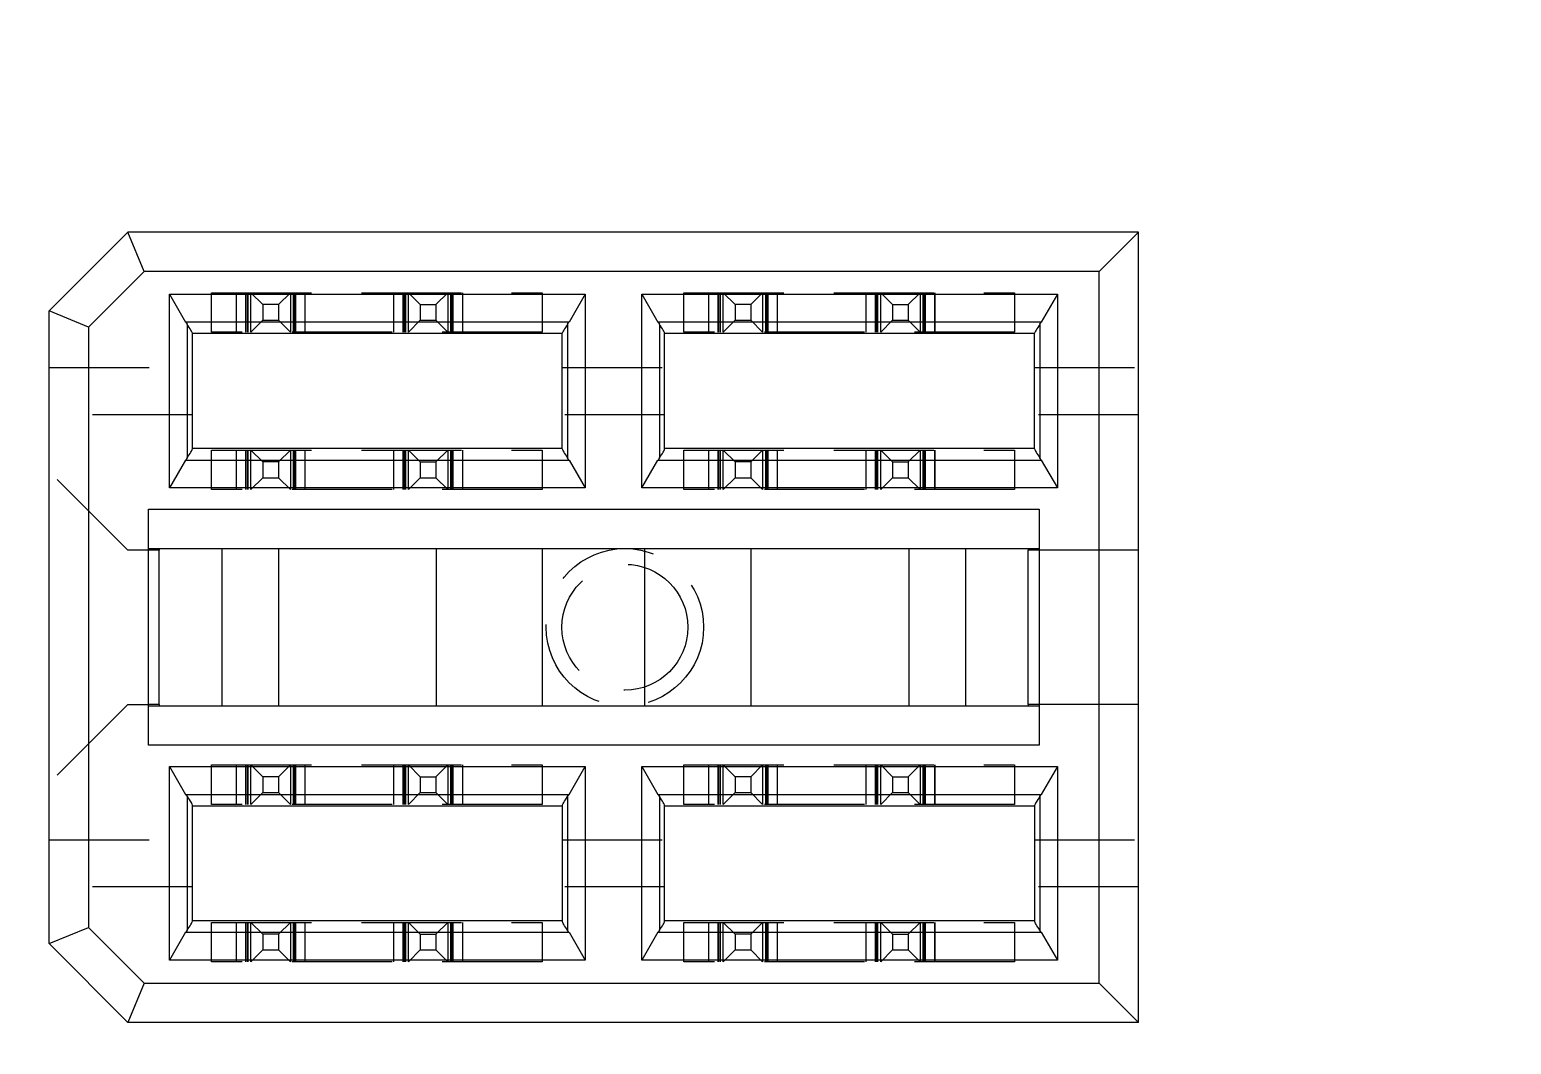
# Model space of a CAD drawing. Header units: millimetres. Extents: x -64 to 530, y -86 to 334.
# Drawn here: x 137.91 to 156.73, y 206.79 to 219.68 of the extents above; entities that cross this region are included whole.
import ezdxf

# ---------------------------------------------------------------- set-up
doc = ezdxf.new("R2010")
doc.units = ezdxf.units.MM
doc.header["$PDSIZE"] = -1
doc.linetypes.add('HIDDEN', pattern=[1.905, 1.27, -0.635])
doc.dimstyles.new('ISO-25', dxfattribs={"dimtxt": 2.5, "dimasz": 2.5, "dimexe": 1.25, "dimexo": 0.625, "dimtad": 1, "dimtxsty": 'Standard', "dimcen": 2.5, "dimadec": 0, "dimazin": 0, "dimtfac": 1, "dimtmove": 0, "dimatfit": 3, "dimfxl": 0, "dimarcsym": 0})

# ---------------------------------------------------------------- blocks, each defined once
blk = doc.blocks.new('*D35')
at = {"color": 0, "lineweight": -2}
for p, q in [((437.684, 297.079), (437.684, 315.579)), ((431.8, 293.079), (437.684, 297.079)), ((431.8, 279.9), (431.8, 293.079))]:
    blk.add_line(p, q, dxfattribs=at)
at = {"layer": 'Defpoints', "color": 0}
for p in [(437.684, 301.079), (431.8, 279.4), (0, 0)]:
    blk.add_point(p, dxfattribs=at)
at = {"color": 0, "insert": (435.434, 308.579), "char_height": 3, "attachment_point": 5, "rotation": 90}
blk.add_mtext('431,80', dxfattribs=at)
blk = doc.blocks.new('*D38')
at = {"color": 0, "lineweight": -2}
for p, q in [((162.289, 289.755), (162.289, 308.755)), ((165.75, 285.755), (162.289, 289.755)), ((165.75, 274.9), (165.75, 285.755))]:
    blk.add_line(p, q, dxfattribs=at)
at = {"layer": 'Defpoints', "color": 0}
for p in [(162.289, 293.755), (165.75, 274.4), (0, 0)]:
    blk.add_point(p, dxfattribs=at)
at = {"color": 0, "insert": (160.039, 301.505), "char_height": 3, "attachment_point": 5, "rotation": 90}
blk.add_mtext('165,75', dxfattribs=at)
blk = doc.blocks.new('*D39')
at = {"color": 0, "lineweight": -2}
for p, q in [((125.6, 265.32), (129.1, 265.32)), ((129.1, 265.32), (130.828, 263.455)), ((130.828, 263.455), (150.828, 263.455))]:
    blk.add_line(p, q, dxfattribs=at)
at = {"layer": 'Defpoints', "color": 0}
for p in [(125.1, 265.32), (134.828, 263.455), (0, 0)]:
    blk.add_point(p, dxfattribs=at)
at = {"color": 0, "insert": (143.078, 265.705), "char_height": 3, "attachment_point": 5}
blk.add_mtext('265,32', dxfattribs=at)
blk = doc.blocks.new('*D41')
at = {"color": 0, "lineweight": -2}
for p, q in [((191.371, 292.073), (191.371, 310.573)), ((199.07, 288.073), (191.371, 292.073)), ((199.07, 265.82), (199.07, 288.073))]:
    blk.add_line(p, q, dxfattribs=at)
at = {"layer": 'Defpoints', "color": 0}
for p in [(191.371, 296.073), (199.07, 265.32), (0, 0)]:
    blk.add_point(p, dxfattribs=at)
at = {"color": 0, "insert": (189.121, 303.573), "char_height": 3, "attachment_point": 5, "rotation": 90}
blk.add_mtext('199,07', dxfattribs=at)
blk = doc.blocks.new('*D42')
at = {"color": 0, "lineweight": -2}
for p, q in [((193.497, 265.32), (189.497, 263.066)), ((198.57, 265.32), (193.497, 265.32)), ((189.497, 263.066), (169.497, 263.066))]:
    blk.add_line(p, q, dxfattribs=at)
at = {"layer": 'Defpoints', "color": 0}
for p in [(199.07, 265.32), (185.497, 263.066), (0, 0)]:
    blk.add_point(p, dxfattribs=at)
at = {"color": 0, "insert": (177.247, 265.316), "char_height": 3, "attachment_point": 5}
blk.add_mtext('265,32', dxfattribs=at)
blk = doc.blocks.new('*D43')
at = {"color": 0, "lineweight": -2}
for p, q in [((280.31, 293.54), (280.31, 313.54)), ((285.75, 289.54), (280.31, 293.54)), ((285.75, 274.9), (285.75, 289.54))]:
    blk.add_line(p, q, dxfattribs=at)
at = {"layer": 'Defpoints', "color": 0}
for p in [(280.31, 297.54), (285.75, 274.4), (0, 0)]:
    blk.add_point(p, dxfattribs=at)
at = {"color": 0, "insert": (278.06, 305.79), "char_height": 3, "attachment_point": 5, "rotation": 90}
blk.add_mtext('285,75', dxfattribs=at)
blk = doc.blocks.new('*D44')
at = {"color": 0, "lineweight": -2}
for p, q in [((298.633, 293.447), (298.633, 312.947)), ((293.9, 289.447), (298.633, 293.447)), ((293.9, 279.9), (293.9, 289.447))]:
    blk.add_line(p, q, dxfattribs=at)
at = {"layer": 'Defpoints', "color": 0}
for p in [(298.633, 297.447), (293.9, 279.4), (0, 0)]:
    blk.add_point(p, dxfattribs=at)
at = {"color": 0, "insert": (296.383, 305.447), "char_height": 3, "attachment_point": 5, "rotation": 90}
blk.add_mtext('293,90', dxfattribs=at)
blk = doc.blocks.new('*D45')
at = {"color": 0, "lineweight": -2}
blk.add_line((285.25, 274.4), (252.388, 274.4), dxfattribs=at)
at = {"layer": 'Defpoints', "color": 0}
for p in [(267.888, 274.4), (285.75, 274.4), (0, 0)]:
    blk.add_point(p, dxfattribs=at)
at = {"color": 0, "insert": (259.888, 276.65), "char_height": 3, "attachment_point": 5}
blk.add_mtext('274,40', dxfattribs=at)
blk = doc.blocks.new('*D46')
at = {"color": 0, "lineweight": -2}
for p, q in [((273.06, 264.82), (273.06, 254.53)), ((273.06, 254.53), (277.95, 250.53)), ((277.95, 250.53), (277.95, 231.03))]:
    blk.add_line(p, q, dxfattribs=at)
at = {"layer": 'Defpoints', "color": 0}
for p in [(273.06, 265.32), (277.95, 246.53), (0, 0)]:
    blk.add_point(p, dxfattribs=at)
at = {"color": 0, "insert": (275.7, 238.53), "char_height": 3, "attachment_point": 5, "rotation": 90}
blk.add_mtext('273,06', dxfattribs=at)
blk = doc.blocks.new('*D47')
at = {"color": 0, "lineweight": -2}
for p, q in [((260.93, 266.76), (240.93, 266.76)), ((264.93, 265.32), (260.93, 266.76)), ((272.56, 265.32), (264.93, 265.32))]:
    blk.add_line(p, q, dxfattribs=at)
at = {"layer": 'Defpoints', "color": 0}
for p in [(256.93, 266.76), (273.06, 265.32), (0, 0)]:
    blk.add_point(p, dxfattribs=at)
at = {"color": 0, "insert": (248.68, 269.01), "char_height": 3, "attachment_point": 5}
blk.add_mtext('265,32', dxfattribs=at)
blk = doc.blocks.new('*D48')
at = {"color": 0, "lineweight": -2}
for p, q in [((355.301, 295.339), (355.301, 315.339)), ((359.73, 291.339), (355.301, 295.339)), ((359.73, 265.82), (359.73, 291.339))]:
    blk.add_line(p, q, dxfattribs=at)
at = {"layer": 'Defpoints', "color": 0}
for p in [(355.301, 299.339), (359.73, 265.32), (0, 0)]:
    blk.add_point(p, dxfattribs=at)
at = {"color": 0, "insert": (353.051, 307.589), "char_height": 3, "attachment_point": 5, "rotation": 90}
blk.add_mtext('359,73', dxfattribs=at)
blk = doc.blocks.new('*D49')
at = {"color": 0, "lineweight": -2}
for p, q in [((349.375, 265.32), (345.375, 260.541)), ((359.23, 265.32), (349.375, 265.32)), ((345.375, 260.541), (325.375, 260.541))]:
    blk.add_line(p, q, dxfattribs=at)
at = {"layer": 'Defpoints', "color": 0}
for p in [(359.73, 265.32), (341.375, 260.541), (0, 0)]:
    blk.add_point(p, dxfattribs=at)
at = {"color": 0, "insert": (333.125, 262.791), "char_height": 3, "attachment_point": 5}
blk.add_mtext('265,32', dxfattribs=at)
blk = doc.blocks.new('*D50')
at = {"color": 0, "lineweight": -2}
for p, q in [((411.281, 297.743), (411.281, 316.243)), ((415.9, 293.743), (411.281, 297.743)), ((415.9, 279.97), (415.9, 293.743))]:
    blk.add_line(p, q, dxfattribs=at)
at = {"layer": 'Defpoints', "color": 0}
for p in [(411.281, 301.743), (415.9, 279.47), (0, 0)]:
    blk.add_point(p, dxfattribs=at)
at = {"color": 0, "insert": (409.031, 309.243), "char_height": 3, "attachment_point": 5, "rotation": 90}
blk.add_mtext('415,90', dxfattribs=at)
blk = doc.blocks.new('*D51')
at = {"color": 0, "lineweight": -2}
for p, q in [((441.42, 274.4), (445.42, 275.871)), ((445.42, 275.871), (464.92, 275.871)), ((425.95, 274.4), (441.42, 274.4))]:
    blk.add_line(p, q, dxfattribs=at)
at = {"layer": 'Defpoints', "color": 0}
for p in [(449.42, 275.871), (425.45, 274.4), (0, 0)]:
    blk.add_point(p, dxfattribs=at)
at = {"color": 0, "insert": (457.42, 278.121), "char_height": 3, "attachment_point": 5}
blk.add_mtext('274,40', dxfattribs=at)
blk = doc.blocks.new('*D52')
at = {"color": 0, "lineweight": -2}
for p, q in [((423.283, 294.998), (423.283, 314.998)), ((425.45, 290.998), (423.283, 294.998)), ((425.45, 274.9), (425.45, 290.998))]:
    blk.add_line(p, q, dxfattribs=at)
at = {"layer": 'Defpoints', "color": 0}
for p in [(423.283, 298.998), (425.45, 274.4), (0, 0)]:
    blk.add_point(p, dxfattribs=at)
at = {"color": 0, "insert": (421.033, 307.248), "char_height": 3, "attachment_point": 5, "rotation": 90}
blk.add_mtext('425,45', dxfattribs=at)
blk = doc.blocks.new('*D56')
at = {"color": 0, "lineweight": -2}
for p, q in [((437.803, 215.414), (437.803, 235.414)), ((425.43, 211.414), (437.803, 215.414)), ((425.43, 198.55), (425.43, 211.414))]:
    blk.add_line(p, q, dxfattribs=at)
at = {"layer": 'Defpoints', "color": 0}
for p in [(437.803, 219.414), (425.43, 198.05), (0, 0)]:
    blk.add_point(p, dxfattribs=at)
at = {"color": 0, "insert": (435.553, 227.664), "char_height": 3, "attachment_point": 5, "rotation": 90}
blk.add_mtext('425,43', dxfattribs=at)
blk = doc.blocks.new('*D73')
at = {"color": 0, "lineweight": -2}
for p, q in [((142.392, 292.375), (142.392, 310.875)), ((139.399, 288.375), (142.392, 292.375)), ((139.399, 279.9), (139.399, 288.375))]:
    blk.add_line(p, q, dxfattribs=at)
at = {"layer": 'Defpoints', "color": 0}
for p in [(142.392, 296.375), (139.399, 279.4), (0, 0)]:
    blk.add_point(p, dxfattribs=at)
at = {"color": 0, "insert": (140.142, 303.875), "char_height": 3, "attachment_point": 5, "rotation": 90}
blk.add_mtext('139,40', dxfattribs=at)
blk = doc.blocks.new('*D75')
at = {"color": 0, "lineweight": -2}
for p, q in [((288.794, 294.16), (288.794, 313.16)), ((290.401, 290.16), (288.794, 294.16)), ((290.401, 279.9), (290.401, 290.16))]:
    blk.add_line(p, q, dxfattribs=at)
at = {"layer": 'Defpoints', "color": 0}
for p in [(288.794, 298.16), (290.401, 279.4), (0, 0)]:
    blk.add_point(p, dxfattribs=at)
at = {"color": 0, "insert": (286.544, 305.91), "char_height": 3, "attachment_point": 5, "rotation": 90}
blk.add_mtext('290,40', dxfattribs=at)
blk = doc.blocks.new('*D76')
at = {"color": 0, "lineweight": -2}
for p, q in [((306.252, 292.611), (306.252, 312.111)), ((297.399, 288.611), (306.252, 292.611)), ((297.399, 279.9), (297.399, 288.611))]:
    blk.add_line(p, q, dxfattribs=at)
at = {"layer": 'Defpoints', "color": 0}
for p in [(306.252, 296.611), (297.399, 279.4), (0, 0)]:
    blk.add_point(p, dxfattribs=at)
at = {"color": 0, "insert": (304.002, 304.611), "char_height": 3, "attachment_point": 5, "rotation": 90}
blk.add_mtext('297,40', dxfattribs=at)
blk = doc.blocks.new('*D77')
at = {"color": 0, "lineweight": -2}
for p, q in [((404.526, 297.682), (404.526, 316.182)), ((412.401, 293.682), (404.526, 297.682)), ((412.401, 279.9), (412.401, 293.682))]:
    blk.add_line(p, q, dxfattribs=at)
at = {"layer": 'Defpoints', "color": 0}
for p in [(404.526, 301.682), (412.401, 279.4), (0, 0)]:
    blk.add_point(p, dxfattribs=at)
at = {"color": 0, "insert": (402.276, 309.182), "char_height": 3, "attachment_point": 5, "rotation": 90}
blk.add_mtext('412,40', dxfattribs=at)
blk = doc.blocks.new('*D78')
at = {"color": 0, "lineweight": -2}
for p, q in [((417.265, 297.291), (417.265, 315.791)), ((419.399, 293.291), (417.265, 297.291)), ((419.399, 279.9), (419.399, 293.291))]:
    blk.add_line(p, q, dxfattribs=at)
at = {"layer": 'Defpoints', "color": 0}
for p in [(417.265, 301.291), (419.399, 279.4), (0, 0)]:
    blk.add_point(p, dxfattribs=at)
at = {"color": 0, "insert": (415.015, 308.791), "char_height": 3, "attachment_point": 5, "rotation": 90}
blk.add_mtext('419,40', dxfattribs=at)
blk = doc.blocks.new('*D118')
at = {"color": 0, "lineweight": -2}
for p, q in [((389.587, 199.576), (389.587, 219.576)), ((394.242, 195.576), (389.587, 199.576)), ((394.242, 191.725), (394.242, 195.576))]:
    blk.add_line(p, q, dxfattribs=at)
at = {"layer": 'Defpoints', "color": 0}
for p in [(389.587, 203.576), (394.242, 191.225), (0, 0)]:
    blk.add_point(p, dxfattribs=at)
at = {"color": 0, "insert": (387.337, 211.826), "char_height": 3, "attachment_point": 5, "rotation": 90}
blk.add_mtext('394,24', dxfattribs=at)
blk = doc.blocks.new('*D119')
at = {"color": 0, "lineweight": -2}
for p, q in [((393.843, 235.159), (393.843, 254.159)), ((396, 231.159), (393.843, 235.159)), ((396, 225.095), (396, 231.159))]:
    blk.add_line(p, q, dxfattribs=at)
at = {"layer": 'Defpoints', "color": 0}
for p in [(393.843, 239.159), (396, 224.595), (0, 0)]:
    blk.add_point(p, dxfattribs=at)
at = {"color": 0, "insert": (391.593, 246.909), "char_height": 3, "attachment_point": 5, "rotation": 90}
blk.add_mtext('396,00', dxfattribs=at)
blk = doc.blocks.new('*D120')
at = {"color": 0, "lineweight": -2}
for p, q in [((372.602, 236.309), (372.602, 255.809)), ((373.5, 232.309), (372.602, 236.309)), ((373.5, 225.095), (373.5, 232.309))]:
    blk.add_line(p, q, dxfattribs=at)
at = {"layer": 'Defpoints', "color": 0}
for p in [(372.602, 240.309), (373.5, 224.595), (0, 0)]:
    blk.add_point(p, dxfattribs=at)
at = {"color": 0, "insert": (370.352, 248.309), "char_height": 3, "attachment_point": 5, "rotation": 90}
blk.add_mtext('373,50', dxfattribs=at)
blk = doc.blocks.new('*D121')
at = {"color": 0, "lineweight": -2}
for p, q in [((345.579, 237.414), (345.579, 256.414)), ((349.175, 233.414), (345.579, 237.414)), ((349.175, 225.095), (349.175, 233.414))]:
    blk.add_line(p, q, dxfattribs=at)
at = {"layer": 'Defpoints', "color": 0}
for p in [(345.579, 241.414), (349.175, 224.595), (0, 0)]:
    blk.add_point(p, dxfattribs=at)
at = {"color": 0, "insert": (343.329, 249.164), "char_height": 3, "attachment_point": 5, "rotation": 90}
blk.add_mtext('349,18', dxfattribs=at)
blk = doc.blocks.new('*D122')
at = {"color": 0, "lineweight": -2}
for p, q in [((325.674, 236.995), (325.674, 256.995)), ((328.855, 232.995), (325.674, 236.995)), ((328.855, 225.095), (328.855, 232.995))]:
    blk.add_line(p, q, dxfattribs=at)
at = {"layer": 'Defpoints', "color": 0}
for p in [(325.674, 240.995), (328.855, 224.595), (0, 0)]:
    blk.add_point(p, dxfattribs=at)
at = {"color": 0, "insert": (323.424, 249.245), "char_height": 3, "attachment_point": 5, "rotation": 90}
blk.add_mtext('328,86', dxfattribs=at)
blk = doc.blocks.new('*D123')
at = {"color": 0, "lineweight": -2}
for p, q in [((304.85, 235.076), (304.85, 254.576)), ((308.535, 231.076), (304.85, 235.076)), ((308.535, 225.095), (308.535, 231.076))]:
    blk.add_line(p, q, dxfattribs=at)
at = {"layer": 'Defpoints', "color": 0}
for p in [(304.85, 239.076), (308.535, 224.595), (0, 0)]:
    blk.add_point(p, dxfattribs=at)
at = {"color": 0, "insert": (302.6, 247.076), "char_height": 3, "attachment_point": 5, "rotation": 90}
blk.add_mtext('308,54', dxfattribs=at)
blk = doc.blocks.new('*D124')
at = {"color": 0, "lineweight": -2}
for p, q in [((286.103, 233.369), (286.103, 253.369)), ((288.215, 229.369), (286.103, 233.369)), ((288.215, 225.095), (288.215, 229.369))]:
    blk.add_line(p, q, dxfattribs=at)
at = {"layer": 'Defpoints', "color": 0}
for p in [(286.103, 237.369), (288.215, 224.595), (0, 0)]:
    blk.add_point(p, dxfattribs=at)
at = {"color": 0, "insert": (283.853, 245.619), "char_height": 3, "attachment_point": 5, "rotation": 90}
blk.add_mtext('288,22', dxfattribs=at)
blk = doc.blocks.new('*D125')
at = {"color": 0, "lineweight": -2}
for p, q in [((263.907, 234.454), (263.907, 253.954)), ((267.895, 230.454), (263.907, 234.454)), ((267.895, 225.095), (267.895, 230.454))]:
    blk.add_line(p, q, dxfattribs=at)
at = {"layer": 'Defpoints', "color": 0}
for p in [(263.907, 238.454), (267.895, 224.595), (0, 0)]:
    blk.add_point(p, dxfattribs=at)
at = {"color": 0, "insert": (261.657, 246.454), "char_height": 3, "attachment_point": 5, "rotation": 90}
blk.add_mtext('267,90', dxfattribs=at)
blk = doc.blocks.new('*D126')
at = {"color": 0, "lineweight": -2}
for p, q in [((243.782, 232.451), (243.782, 252.451)), ((247.575, 228.595), (243.782, 232.451)), ((247.575, 225.095), (247.575, 228.595))]:
    blk.add_line(p, q, dxfattribs=at)
at = {"layer": 'Defpoints', "color": 0}
for p in [(243.782, 236.451), (247.575, 224.595), (0, 0)]:
    blk.add_point(p, dxfattribs=at)
at = {"color": 0, "insert": (241.532, 244.701), "char_height": 3, "attachment_point": 5, "rotation": 90}
blk.add_mtext('247,58', dxfattribs=at)
blk = doc.blocks.new('*D127')
at = {"color": 0, "lineweight": -2}
for p, q in [((222.023, 234.703), (222.023, 254.703)), ((227.255, 230.703), (222.023, 234.703)), ((227.255, 225.095), (227.255, 230.703))]:
    blk.add_line(p, q, dxfattribs=at)
at = {"layer": 'Defpoints', "color": 0}
for p in [(222.023, 238.703), (227.255, 224.595), (0, 0)]:
    blk.add_point(p, dxfattribs=at)
at = {"color": 0, "insert": (219.773, 246.953), "char_height": 3, "attachment_point": 5, "rotation": 90}
blk.add_mtext('227,26', dxfattribs=at)
blk = doc.blocks.new('*D128')
at = {"color": 0, "lineweight": -2}
for p, q in [((203.028, 233.99), (203.028, 253.49)), ((206.946, 229.99), (203.028, 233.99)), ((206.946, 225.095), (206.946, 229.99))]:
    blk.add_line(p, q, dxfattribs=at)
at = {"layer": 'Defpoints', "color": 0}
for p in [(203.028, 237.99), (206.946, 224.595), (0, 0)]:
    blk.add_point(p, dxfattribs=at)
at = {"color": 0, "insert": (200.778, 245.99), "char_height": 3, "attachment_point": 5, "rotation": 90}
blk.add_mtext('206,95', dxfattribs=at)
blk = doc.blocks.new('*D129')
at = {"color": 0, "lineweight": -2}
for p, q in [((182.809, 235.614), (182.809, 254.614)), ((186.615, 231.614), (182.809, 235.614)), ((186.615, 225.095), (186.615, 231.614))]:
    blk.add_line(p, q, dxfattribs=at)
at = {"layer": 'Defpoints', "color": 0}
for p in [(182.809, 239.614), (186.615, 224.595), (0, 0)]:
    blk.add_point(p, dxfattribs=at)
at = {"color": 0, "insert": (180.559, 247.364), "char_height": 3, "attachment_point": 5, "rotation": 90}
blk.add_mtext('186,62', dxfattribs=at)
blk = doc.blocks.new('*D130')
at = {"color": 0, "lineweight": -2}
for p, q in [((163.921, 235.803), (163.921, 254.303)), ((166.295, 231.803), (163.921, 235.803)), ((166.295, 225.095), (166.295, 231.803))]:
    blk.add_line(p, q, dxfattribs=at)
at = {"layer": 'Defpoints', "color": 0}
for p in [(163.921, 239.803), (166.295, 224.595), (0, 0)]:
    blk.add_point(p, dxfattribs=at)
at = {"color": 0, "insert": (161.671, 247.303), "char_height": 3, "attachment_point": 5, "rotation": 90}
blk.add_mtext('166,30', dxfattribs=at)
blk = doc.blocks.new('*D131')
at = {"color": 0, "lineweight": -2}
for p, q in [((142.732, 235.75), (142.732, 254.75)), ((145.975, 231.75), (142.732, 235.75)), ((145.975, 225.095), (145.975, 231.75))]:
    blk.add_line(p, q, dxfattribs=at)
at = {"layer": 'Defpoints', "color": 0}
for p in [(142.732, 239.75), (145.975, 224.595), (0, 0)]:
    blk.add_point(p, dxfattribs=at)
at = {"color": 0, "insert": (140.482, 247.5), "char_height": 3, "attachment_point": 5, "rotation": 90}
blk.add_mtext('145,98', dxfattribs=at)
blk = doc.blocks.new('*D142')
at = {"color": 0, "lineweight": -2}
for p, q in [((401.115, 224.595), (405.115, 228.426)), ((405.115, 228.426), (425.115, 228.426)), ((396.5, 224.595), (401.115, 224.595))]:
    blk.add_line(p, q, dxfattribs=at)
at = {"layer": 'Defpoints', "color": 0}
for p in [(409.115, 228.426), (396, 224.595), (0, 0)]:
    blk.add_point(p, dxfattribs=at)
at = {"color": 0, "insert": (417.365, 230.676), "char_height": 3, "attachment_point": 5}
blk.add_mtext('224,59', dxfattribs=at)
blk = doc.blocks.new('*D143')
at = {"color": 0, "lineweight": -2}
blk.add_line((166.25, 274.4), (193.07, 274.4), dxfattribs=at)
at = {"layer": 'Defpoints', "color": 0}
for p in [(165.75, 274.4), (177.57, 274.4), (0, 0)]:
    blk.add_point(p, dxfattribs=at)
at = {"color": 0, "insert": (185.57, 276.65), "char_height": 3, "attachment_point": 5}
blk.add_mtext('274,40', dxfattribs=at)

msp = doc.modelspace()

# ---------------------------------------------------------------- linework, layer by layer
at = {"color": 7, "linetype": 'Continuous', "lineweight": 15}
for p, q in [((139.155, 217.11), (138.155, 216.11)), ((139.362, 216.61), (139.155, 217.11)), ((151.995, 217.11), (139.155, 217.11)), ((151.995, 217.11), (151.495, 216.61)), ((151.995, 207.07), (151.995, 217.11)), ((138.655, 215.903), (139.362, 216.61)), ((151.495, 216.61), (139.362, 216.61)), ((151.495, 207.57), (151.495, 216.61)), ((139.686, 216.32), (144.964, 216.32)), ((139.686, 216.32), (139.89, 215.966)), ((139.686, 213.86), (139.686, 216.32)), ((144.964, 216.32), (144.76, 215.966)), ((144.964, 216.32), (144.964, 213.86)), ((145.686, 216.32), (150.964, 216.32)), ((145.686, 213.86), (145.686, 216.32)), ((145.686, 216.32), (145.89, 215.966)), ((150.964, 216.32), (150.76, 215.966)), ((150.964, 216.32), (150.964, 213.86)), ((138.155, 208.07), (138.155, 216.11)), ((138.655, 215.903), (138.155, 216.11)), ((144.76, 215.966), (139.89, 215.966)), ((139.908, 215.938), (139.908, 214.242)), ((144.742, 215.938), (144.742, 214.242)), ((150.76, 215.966), (145.89, 215.966)), ((145.908, 215.938), (145.908, 214.242)), ((150.742, 215.938), (150.742, 214.242)), ((138.655, 215.903), (138.655, 208.277)), ((139.975, 214.355), (139.975, 215.825)), ((144.675, 215.82), (139.975, 215.82)), ((144.675, 214.355), (144.675, 215.825)), ((145.975, 214.355), (145.975, 215.825)), ((150.675, 215.82), (145.975, 215.82)), ((150.675, 214.355), (150.675, 215.825)), ((139.89, 214.214), (139.686, 213.86)), ((139.89, 214.214), (144.76, 214.214)), ((144.675, 214.36), (139.975, 214.36)), ((144.76, 214.214), (144.964, 213.86)), ((145.686, 213.86), (145.89, 214.214)), ((145.89, 214.214), (150.76, 214.214)), ((150.675, 214.36), (145.975, 214.36)), ((150.76, 214.214), (150.964, 213.86)), ((144.964, 213.86), (139.686, 213.86)), ((150.964, 213.86), (145.686, 213.86)), ((139.419, 213.59), (150.731, 213.59)), ((139.419, 210.59), (139.419, 213.59)), ((150.731, 213.59), (150.731, 210.59)), ((139.419, 213.09), (150.731, 213.09)), ((139.555, 213.09), (139.555, 213.07)), ((140.355, 211.09), (140.355, 213.09)), ((141.075, 211.09), (141.075, 213.09)), ((143.075, 211.09), (143.075, 213.09)), ((144.425, 211.09), (144.425, 213.09)), ((145.725, 211.09), (145.725, 213.09)), ((147.075, 211.09), (147.075, 213.09)), ((149.075, 213.09), (149.075, 211.09)), ((149.795, 213.09), (149.795, 211.09)), ((150.595, 213.09), (150.595, 213.07)), ((139.555, 213.07), (139.419, 213.07)), ((139.555, 211.11), (139.555, 213.07)), ((150.731, 213.07), (150.595, 213.07)), ((150.595, 211.11), (150.595, 213.07)), ((139.555, 211.11), (139.419, 211.11)), ((139.419, 211.09), (150.731, 211.09)), ((139.555, 211.11), (139.555, 211.09)), ((150.595, 211.11), (150.595, 211.09)), ((150.731, 211.11), (150.595, 211.11)), ((150.731, 210.59), (139.419, 210.59)), ((139.686, 210.32), (144.964, 210.32)), ((139.686, 207.86), (139.686, 210.32)), ((139.686, 210.32), (139.89, 209.966)), ((144.76, 209.966), (144.964, 210.32)), ((144.964, 210.32), (144.964, 207.86)), ((145.686, 210.32), (150.964, 210.32)), ((145.686, 207.86), (145.686, 210.32)), ((145.686, 210.32), (145.89, 209.966)), ((150.964, 210.32), (150.76, 209.966)), ((150.964, 210.32), (150.964, 207.86)), ((139.89, 209.966), (144.76, 209.966)), ((139.908, 209.938), (139.908, 208.242)), ((144.742, 209.938), (144.742, 208.242)), ((145.89, 209.966), (150.76, 209.966)), ((145.908, 209.938), (145.908, 208.242)), ((150.742, 209.938), (150.742, 208.242)), ((139.975, 208.355), (139.975, 209.825)), ((139.975, 209.82), (144.675, 209.82)), ((144.675, 209.825), (144.675, 208.355)), ((145.975, 208.355), (145.975, 209.825)), ((145.975, 209.82), (150.675, 209.82)), ((150.675, 209.825), (150.675, 208.355)), ((138.155, 208.07), (138.655, 208.277)), ((138.655, 208.277), (139.362, 207.57)), ((139.89, 208.214), (139.686, 207.86)), ((139.89, 208.214), (144.76, 208.214)), ((144.675, 208.36), (139.975, 208.36)), ((144.76, 208.214), (144.964, 207.86)), ((145.89, 208.214), (145.686, 207.86)), ((145.89, 208.214), (150.76, 208.214)), ((150.675, 208.36), (145.975, 208.36)), ((150.76, 208.214), (150.964, 207.86)), ((139.155, 207.07), (138.155, 208.07)), ((144.964, 207.86), (139.686, 207.86)), ((150.964, 207.86), (145.686, 207.86)), ((139.362, 207.57), (139.155, 207.07)), ((139.362, 207.57), (151.495, 207.57)), ((151.995, 207.07), (151.495, 207.57)), ((151.995, 207.07), (139.155, 207.07))]:
    msp.add_line(p, q, dxfattribs=at)
at = {"color": 7, "linetype": 'HIDDEN', "lineweight": 0}
for p, q in [((140.22, 215.84), (140.22, 216.34)), ((140.22, 216.34), (144.42, 216.34)), ((140.53, 216.34), (140.53, 215.84)), ((140.535, 215.84), (140.535, 216.34)), ((140.655, 215.84), (140.655, 216.34)), ((140.656, 216.34), (140.656, 215.84)), ((140.675, 216.34), (140.675, 215.84)), ((140.685, 215.84), (140.685, 216.34)), ((140.685, 215.84), (140.685, 216.34)), ((140.72, 215.84), (140.72, 216.34)), ((140.72, 216.34), (140.87, 216.19)), ((141.22, 216.34), (141.07, 216.19)), ((141.22, 216.34), (141.22, 215.84)), ((141.255, 216.34), (141.255, 215.84)), ((141.255, 216.34), (141.255, 215.84)), ((141.265, 216.34), (141.265, 215.84)), ((141.284, 215.84), (141.284, 216.34)), ((141.285, 216.34), (141.285, 215.84)), ((141.405, 216.34), (141.405, 215.84)), ((141.41, 215.84), (141.41, 216.34)), ((142.53, 216.34), (142.53, 215.84)), ((142.535, 215.84), (142.535, 216.34)), ((142.655, 215.84), (142.655, 216.34)), ((142.656, 216.34), (142.656, 215.84)), ((142.675, 216.34), (142.675, 215.84)), ((142.685, 215.84), (142.685, 216.34)), ((142.685, 215.84), (142.685, 216.34)), ((142.72, 215.84), (142.72, 216.34)), ((142.72, 216.34), (142.87, 216.19)), ((143.07, 216.19), (143.22, 216.34)), ((143.22, 216.34), (143.22, 215.84)), ((143.255, 216.34), (143.255, 215.84)), ((143.255, 216.34), (143.255, 215.84)), ((143.265, 216.34), (143.265, 215.84)), ((143.284, 215.84), (143.284, 216.34)), ((143.285, 216.34), (143.285, 215.84)), ((143.405, 216.34), (143.405, 215.84)), ((143.41, 215.84), (143.41, 216.34)), ((144.42, 216.34), (144.42, 215.84)), ((146.22, 215.84), (146.22, 216.34)), ((146.22, 216.34), (150.42, 216.34)), ((146.53, 216.34), (146.53, 215.84)), ((146.535, 215.84), (146.535, 216.34)), ((146.655, 215.84), (146.655, 216.34)), ((146.656, 216.34), (146.656, 215.84)), ((146.675, 216.34), (146.675, 215.84)), ((146.685, 215.84), (146.685, 216.34)), ((146.685, 215.84), (146.685, 216.34)), ((146.72, 215.84), (146.72, 216.34)), ((146.72, 216.34), (146.87, 216.19)), ((147.22, 216.34), (147.07, 216.19)), ((147.22, 216.34), (147.22, 215.84)), ((147.255, 216.34), (147.255, 215.84)), ((147.255, 216.34), (147.255, 215.84)), ((147.265, 216.34), (147.265, 215.84)), ((147.284, 215.84), (147.284, 216.34)), ((147.285, 216.34), (147.285, 215.84)), ((147.405, 216.34), (147.405, 215.84)), ((147.41, 215.84), (147.41, 216.34)), ((148.53, 216.34), (148.53, 215.84)), ((148.535, 215.84), (148.535, 216.34)), ((148.655, 215.84), (148.655, 216.34)), ((148.656, 216.34), (148.656, 215.84)), ((148.675, 216.34), (148.675, 215.84)), ((148.685, 215.84), (148.685, 216.34)), ((148.685, 215.84), (148.685, 216.34)), ((148.72, 215.84), (148.72, 216.34)), ((148.72, 216.34), (148.87, 216.19)), ((149.07, 216.19), (149.22, 216.34)), ((149.22, 216.34), (149.22, 215.84)), ((149.255, 216.34), (149.255, 215.84)), ((149.255, 216.34), (149.255, 215.84)), ((149.265, 216.34), (149.265, 215.84)), ((149.284, 215.84), (149.284, 216.34)), ((149.285, 216.34), (149.285, 215.84)), ((149.405, 216.34), (149.405, 215.84)), ((149.41, 215.84), (149.41, 216.34)), ((150.42, 216.34), (150.42, 215.84)), ((140.87, 216.19), (140.87, 215.99)), ((141.07, 216.19), (140.87, 216.19)), ((141.07, 216.19), (141.07, 215.99)), ((142.87, 216.19), (143.07, 216.19)), ((142.87, 216.19), (142.87, 215.99)), ((143.07, 216.19), (143.07, 215.99)), ((146.87, 216.19), (146.87, 215.99)), ((147.07, 216.19), (146.87, 216.19)), ((147.07, 216.19), (147.07, 215.99)), ((148.87, 216.19), (149.07, 216.19)), ((148.87, 216.19), (148.87, 215.99)), ((149.07, 216.19), (149.07, 215.99)), ((140.72, 215.84), (140.87, 215.99)), ((140.87, 215.99), (141.07, 215.99)), ((141.07, 215.99), (141.22, 215.84)), ((142.87, 215.99), (142.72, 215.84)), ((142.87, 215.99), (143.07, 215.99)), ((143.07, 215.99), (143.22, 215.84)), ((146.72, 215.84), (146.87, 215.99)), ((146.87, 215.99), (147.07, 215.99)), ((147.07, 215.99), (147.22, 215.84)), ((148.87, 215.99), (148.72, 215.84)), ((148.87, 215.99), (149.07, 215.99)), ((149.07, 215.99), (149.22, 215.84)), ((144.42, 215.84), (140.22, 215.84)), ((150.42, 215.84), (146.22, 215.84)), ((138.155, 215.39), (139.975, 215.39)), ((144.675, 215.39), (145.975, 215.39)), ((150.675, 215.39), (151.995, 215.39)), ((139.975, 214.79), (138.155, 214.79)), ((145.975, 214.79), (144.675, 214.79)), ((151.995, 214.79), (150.675, 214.79)), ((140.22, 213.84), (140.22, 214.34)), ((140.22, 214.34), (144.42, 214.34)), ((140.53, 214.34), (140.53, 213.84)), ((140.535, 213.84), (140.535, 214.34)), ((140.655, 213.84), (140.655, 214.34)), ((140.656, 214.34), (140.656, 213.84)), ((140.675, 214.34), (140.675, 213.84)), ((140.685, 213.84), (140.685, 214.34)), ((140.685, 213.84), (140.685, 214.34)), ((140.72, 213.84), (140.72, 214.34)), ((140.72, 214.34), (140.87, 214.19)), ((141.22, 214.34), (141.07, 214.19)), ((141.22, 214.34), (141.22, 213.84)), ((141.255, 214.34), (141.255, 213.84)), ((141.255, 214.34), (141.255, 213.84)), ((141.265, 214.34), (141.265, 213.84)), ((141.284, 213.84), (141.284, 214.34)), ((141.285, 214.34), (141.285, 213.84)), ((141.405, 214.34), (141.405, 213.84)), ((141.41, 213.84), (141.41, 214.34)), ((142.53, 214.34), (142.53, 213.84)), ((142.535, 213.84), (142.535, 214.34)), ((142.655, 213.84), (142.655, 214.34)), ((142.656, 214.34), (142.656, 213.84)), ((142.675, 214.34), (142.675, 213.84)), ((142.685, 213.84), (142.685, 214.34)), ((142.685, 213.84), (142.685, 214.34)), ((142.72, 213.84), (142.72, 214.34)), ((142.72, 214.34), (142.87, 214.19)), ((143.07, 214.19), (143.22, 214.34)), ((143.22, 214.34), (143.22, 213.84)), ((143.255, 214.34), (143.255, 213.84)), ((143.255, 214.34), (143.255, 213.84)), ((143.265, 214.34), (143.265, 213.84)), ((143.284, 213.84), (143.284, 214.34)), ((143.285, 214.34), (143.285, 213.84)), ((143.405, 214.34), (143.405, 213.84)), ((143.41, 213.84), (143.41, 214.34)), ((144.42, 214.34), (144.42, 213.84)), ((146.22, 213.84), (146.22, 214.34)), ((146.22, 214.34), (150.42, 214.34)), ((146.53, 214.34), (146.53, 213.84)), ((146.535, 213.84), (146.535, 214.34)), ((146.655, 213.84), (146.655, 214.34)), ((146.656, 214.34), (146.656, 213.84)), ((146.675, 214.34), (146.675, 213.84)), ((146.685, 213.84), (146.685, 214.34)), ((146.685, 213.84), (146.685, 214.34)), ((146.72, 213.84), (146.72, 214.34)), ((146.72, 214.34), (146.87, 214.19)), ((147.22, 214.34), (147.07, 214.19)), ((147.22, 214.34), (147.22, 213.84)), ((147.255, 214.34), (147.255, 213.84)), ((147.255, 214.34), (147.255, 213.84)), ((147.265, 214.34), (147.265, 213.84)), ((147.284, 213.84), (147.284, 214.34)), ((147.285, 214.34), (147.285, 213.84)), ((147.405, 214.34), (147.405, 213.84)), ((147.41, 213.84), (147.41, 214.34)), ((148.53, 214.34), (148.53, 213.84)), ((148.535, 213.84), (148.535, 214.34)), ((148.655, 213.84), (148.655, 214.34)), ((148.656, 214.34), (148.656, 213.84)), ((148.675, 214.34), (148.675, 213.84)), ((148.685, 213.84), (148.685, 214.34)), ((148.685, 213.84), (148.685, 214.34)), ((148.72, 213.84), (148.72, 214.34)), ((148.72, 214.34), (148.87, 214.19)), ((149.07, 214.19), (149.22, 214.34)), ((149.22, 214.34), (149.22, 213.84)), ((149.255, 214.34), (149.255, 213.84)), ((149.255, 214.34), (149.255, 213.84)), ((149.265, 214.34), (149.265, 213.84)), ((149.284, 213.84), (149.284, 214.34)), ((149.285, 214.34), (149.285, 213.84)), ((149.405, 214.34), (149.405, 213.84)), ((149.41, 213.84), (149.41, 214.34)), ((150.42, 214.34), (150.42, 213.84)), ((139.155, 213.07), (138.155, 214.07)), ((141.07, 214.19), (140.87, 214.19)), ((140.87, 214.19), (140.87, 213.99)), ((141.07, 214.19), (141.07, 213.99)), ((142.87, 214.19), (143.07, 214.19)), ((142.87, 214.19), (142.87, 213.99)), ((143.07, 214.19), (143.07, 213.99)), ((147.07, 214.19), (146.87, 214.19)), ((146.87, 214.19), (146.87, 213.99)), ((147.07, 214.19), (147.07, 213.99)), ((148.87, 214.19), (149.07, 214.19)), ((148.87, 214.19), (148.87, 213.99)), ((149.07, 214.19), (149.07, 213.99)), ((144.42, 213.84), (140.22, 213.84)), ((140.72, 213.84), (140.87, 213.99)), ((140.87, 213.99), (141.07, 213.99)), ((141.07, 213.99), (141.22, 213.84)), ((142.87, 213.99), (142.72, 213.84)), ((142.87, 213.99), (143.07, 213.99)), ((143.07, 213.99), (143.22, 213.84)), ((150.42, 213.84), (146.22, 213.84)), ((146.72, 213.84), (146.87, 213.99)), ((146.87, 213.99), (147.07, 213.99)), ((147.07, 213.99), (147.22, 213.84)), ((148.87, 213.99), (148.72, 213.84)), ((148.87, 213.99), (149.07, 213.99)), ((149.07, 213.99), (149.22, 213.84)), ((139.419, 213.07), (139.155, 213.07)), ((151.995, 213.07), (150.731, 213.07)), ((139.155, 211.11), (138.155, 210.11)), ((139.155, 211.11), (139.419, 211.11)), ((151.995, 211.11), (150.731, 211.11)), ((140.22, 209.84), (140.22, 210.34)), ((140.22, 210.34), (144.42, 210.34)), ((140.53, 210.34), (140.53, 209.84)), ((140.535, 209.84), (140.535, 210.34)), ((140.655, 209.84), (140.655, 210.34)), ((140.656, 210.34), (140.656, 209.84)), ((140.675, 210.34), (140.675, 209.84)), ((140.685, 209.84), (140.685, 210.34)), ((140.685, 209.84), (140.685, 210.34)), ((140.72, 209.84), (140.72, 210.34)), ((140.72, 210.34), (140.87, 210.19)), ((141.22, 210.34), (141.07, 210.19)), ((141.22, 210.34), (141.22, 209.84)), ((141.255, 210.34), (141.255, 209.84)), ((141.255, 210.34), (141.255, 209.84)), ((141.265, 210.34), (141.265, 209.84)), ((141.284, 209.84), (141.284, 210.34)), ((141.285, 210.34), (141.285, 209.84)), ((141.405, 210.34), (141.405, 209.84)), ((141.41, 209.84), (141.41, 210.34)), ((142.53, 210.34), (142.53, 209.84)), ((142.535, 209.84), (142.535, 210.34)), ((142.655, 209.84), (142.655, 210.34)), ((142.656, 210.34), (142.656, 209.84)), ((142.675, 210.34), (142.675, 209.84)), ((142.685, 209.84), (142.685, 210.34)), ((142.685, 209.84), (142.685, 210.34)), ((142.72, 209.84), (142.72, 210.34)), ((142.72, 210.34), (142.87, 210.19)), ((143.07, 210.19), (143.22, 210.34)), ((143.22, 210.34), (143.22, 209.84)), ((143.255, 210.34), (143.255, 209.84)), ((143.255, 210.34), (143.255, 209.84)), ((143.265, 210.34), (143.265, 209.84)), ((143.284, 209.84), (143.284, 210.34)), ((143.285, 210.34), (143.285, 209.84)), ((143.405, 210.34), (143.405, 209.84)), ((143.41, 209.84), (143.41, 210.34)), ((144.42, 210.34), (144.42, 209.84)), ((146.22, 209.84), (146.22, 210.34)), ((146.22, 210.34), (150.42, 210.34)), ((146.53, 210.34), (146.53, 209.84)), ((146.535, 209.84), (146.535, 210.34)), ((146.655, 209.84), (146.655, 210.34)), ((146.656, 210.34), (146.656, 209.84)), ((146.675, 210.34), (146.675, 209.84)), ((146.685, 209.84), (146.685, 210.34)), ((146.685, 209.84), (146.685, 210.34)), ((146.72, 209.84), (146.72, 210.34)), ((146.72, 210.34), (146.87, 210.19)), ((147.22, 210.34), (147.07, 210.19)), ((147.22, 210.34), (147.22, 209.84)), ((147.255, 210.34), (147.255, 209.84)), ((147.255, 210.34), (147.255, 209.84)), ((147.265, 210.34), (147.265, 209.84)), ((147.284, 209.84), (147.284, 210.34)), ((147.285, 210.34), (147.285, 209.84)), ((147.405, 210.34), (147.405, 209.84)), ((147.41, 209.84), (147.41, 210.34)), ((148.53, 210.34), (148.53, 209.84)), ((148.535, 209.84), (148.535, 210.34)), ((148.655, 209.84), (148.655, 210.34)), ((148.656, 210.34), (148.656, 209.84)), ((148.675, 210.34), (148.675, 209.84)), ((148.685, 209.84), (148.685, 210.34)), ((148.685, 209.84), (148.685, 210.34)), ((148.72, 209.84), (148.72, 210.34)), ((148.72, 210.34), (148.87, 210.19)), ((149.07, 210.19), (149.22, 210.34)), ((149.22, 210.34), (149.22, 209.84)), ((149.255, 210.34), (149.255, 209.84)), ((149.255, 210.34), (149.255, 209.84)), ((149.265, 210.34), (149.265, 209.84)), ((149.284, 209.84), (149.284, 210.34)), ((149.285, 210.34), (149.285, 209.84)), ((149.405, 210.34), (149.405, 209.84)), ((149.41, 209.84), (149.41, 210.34)), ((150.42, 210.34), (150.42, 209.84)), ((141.07, 210.19), (140.87, 210.19)), ((140.87, 210.19), (140.87, 209.99)), ((141.07, 210.19), (141.07, 209.99)), ((142.87, 210.19), (143.07, 210.19)), ((142.87, 210.19), (142.87, 209.99)), ((143.07, 210.19), (143.07, 209.99)), ((147.07, 210.19), (146.87, 210.19)), ((146.87, 210.19), (146.87, 209.99)), ((147.07, 210.19), (147.07, 209.99)), ((148.87, 210.19), (149.07, 210.19)), ((148.87, 210.19), (148.87, 209.99)), ((149.07, 210.19), (149.07, 209.99)), ((140.72, 209.84), (140.87, 209.99)), ((140.87, 209.99), (141.07, 209.99)), ((141.07, 209.99), (141.22, 209.84)), ((142.87, 209.99), (142.72, 209.84)), ((142.87, 209.99), (143.07, 209.99)), ((143.07, 209.99), (143.22, 209.84)), ((146.72, 209.84), (146.87, 209.99)), ((146.87, 209.99), (147.07, 209.99)), ((147.07, 209.99), (147.22, 209.84)), ((148.87, 209.99), (148.72, 209.84)), ((148.87, 209.99), (149.07, 209.99)), ((149.07, 209.99), (149.22, 209.84)), ((144.42, 209.84), (140.22, 209.84)), ((150.42, 209.84), (146.22, 209.84)), ((138.155, 209.39), (139.975, 209.39)), ((144.675, 209.39), (145.975, 209.39)), ((150.675, 209.39), (151.995, 209.39)), ((139.975, 208.79), (138.155, 208.79)), ((145.975, 208.79), (144.675, 208.79)), ((151.995, 208.79), (150.675, 208.79)), ((140.22, 207.84), (140.22, 208.34)), ((140.22, 208.34), (144.42, 208.34)), ((140.53, 208.34), (140.53, 207.84)), ((140.535, 207.84), (140.535, 208.34)), ((140.655, 207.84), (140.655, 208.34)), ((140.656, 208.34), (140.656, 207.84)), ((140.675, 208.34), (140.675, 207.84)), ((140.685, 207.84), (140.685, 208.34)), ((140.685, 207.84), (140.685, 208.34)), ((140.72, 207.84), (140.72, 208.34)), ((140.72, 208.34), (140.87, 208.19)), ((140.87, 208.19), (140.87, 207.99)), ((141.07, 208.19), (140.87, 208.19)), ((141.22, 208.34), (141.07, 208.19)), ((141.07, 208.19), (141.07, 207.99)), ((141.22, 208.34), (141.22, 207.84)), ((141.255, 208.34), (141.255, 207.84)), ((141.255, 208.34), (141.255, 207.84)), ((141.265, 208.34), (141.265, 207.84)), ((141.284, 207.84), (141.284, 208.34)), ((141.285, 208.34), (141.285, 207.84)), ((141.405, 208.34), (141.405, 207.84)), ((141.41, 207.84), (141.41, 208.34)), ((142.53, 208.34), (142.53, 207.84)), ((142.535, 207.84), (142.535, 208.34)), ((142.655, 207.84), (142.655, 208.34)), ((142.656, 208.34), (142.656, 207.84)), ((142.675, 208.34), (142.675, 207.84)), ((142.685, 207.84), (142.685, 208.34)), ((142.685, 207.84), (142.685, 208.34)), ((142.72, 207.84), (142.72, 208.34)), ((142.72, 208.34), (142.87, 208.19)), ((142.87, 208.19), (143.07, 208.19)), ((142.87, 208.19), (142.87, 207.99)), ((143.07, 208.19), (143.22, 208.34)), ((143.07, 208.19), (143.07, 207.99)), ((143.22, 208.34), (143.22, 207.84)), ((143.255, 208.34), (143.255, 207.84)), ((143.255, 208.34), (143.255, 207.84)), ((143.265, 208.34), (143.265, 207.84)), ((143.284, 207.84), (143.284, 208.34)), ((143.285, 208.34), (143.285, 207.84)), ((143.405, 208.34), (143.405, 207.84)), ((143.41, 207.84), (143.41, 208.34)), ((144.42, 208.34), (144.42, 207.84)), ((146.22, 207.84), (146.22, 208.34)), ((146.22, 208.34), (150.42, 208.34)), ((146.53, 208.34), (146.53, 207.84)), ((146.535, 207.84), (146.535, 208.34)), ((146.655, 207.84), (146.655, 208.34)), ((146.656, 208.34), (146.656, 207.84)), ((146.675, 208.34), (146.675, 207.84)), ((146.685, 207.84), (146.685, 208.34)), ((146.685, 207.84), (146.685, 208.34)), ((146.72, 207.84), (146.72, 208.34)), ((146.72, 208.34), (146.87, 208.19)), ((147.07, 208.19), (146.87, 208.19)), ((146.87, 208.19), (146.87, 207.99)), ((147.22, 208.34), (147.07, 208.19)), ((147.07, 208.19), (147.07, 207.99)), ((147.22, 208.34), (147.22, 207.84)), ((147.255, 208.34), (147.255, 207.84)), ((147.255, 208.34), (147.255, 207.84)), ((147.265, 208.34), (147.265, 207.84)), ((147.284, 207.84), (147.284, 208.34)), ((147.285, 208.34), (147.285, 207.84)), ((147.405, 208.34), (147.405, 207.84)), ((147.41, 207.84), (147.41, 208.34)), ((148.53, 208.34), (148.53, 207.84)), ((148.535, 207.84), (148.535, 208.34)), ((148.655, 207.84), (148.655, 208.34)), ((148.656, 208.34), (148.656, 207.84)), ((148.675, 208.34), (148.675, 207.84)), ((148.685, 207.84), (148.685, 208.34)), ((148.685, 207.84), (148.685, 208.34)), ((148.72, 207.84), (148.72, 208.34)), ((148.72, 208.34), (148.87, 208.19)), ((148.87, 208.19), (149.07, 208.19)), ((148.87, 208.19), (148.87, 207.99)), ((149.07, 208.19), (149.22, 208.34)), ((149.07, 208.19), (149.07, 207.99)), ((149.22, 208.34), (149.22, 207.84)), ((149.255, 208.34), (149.255, 207.84)), ((149.255, 208.34), (149.255, 207.84)), ((149.265, 208.34), (149.265, 207.84)), ((149.284, 207.84), (149.284, 208.34)), ((149.285, 208.34), (149.285, 207.84)), ((149.405, 208.34), (149.405, 207.84)), ((149.41, 207.84), (149.41, 208.34)), ((150.42, 208.34), (150.42, 207.84)), ((144.42, 207.84), (140.22, 207.84)), ((140.72, 207.84), (140.87, 207.99)), ((140.87, 207.99), (141.07, 207.99)), ((141.07, 207.99), (141.22, 207.84)), ((142.87, 207.99), (142.72, 207.84)), ((142.87, 207.99), (143.07, 207.99)), ((143.07, 207.99), (143.22, 207.84)), ((150.42, 207.84), (146.22, 207.84)), ((146.72, 207.84), (146.87, 207.99)), ((146.87, 207.99), (147.07, 207.99)), ((147.07, 207.99), (147.22, 207.84)), ((148.87, 207.99), (148.72, 207.84)), ((148.87, 207.99), (149.07, 207.99)), ((149.07, 207.99), (149.22, 207.84))]:
    msp.add_line(p, q, dxfattribs=at)
for radius in [1, 0.8]:
    msp.add_circle((145.47, 212.09), radius, dxfattribs=at)
at = {"color": 7, "linetype": 'Continuous', "lineweight": 15}
for centre, start_param, end_param in [((140.095, 216.32), 2.356194, 2.438914), ((144.555, 216.32), 3.844272, 3.926991), ((146.095, 216.32), 2.356194, 2.438914), ((150.555, 216.32), 3.844272, 3.926991), ((140.095, 213.86), 0.702679, 0.785398), ((144.555, 213.86), 5.497787, 5.580506), ((146.095, 213.86), 0.702679, 0.785398), ((150.555, 213.86), 5.497787, 5.580506), ((140.095, 210.32), 2.356194, 2.438914), ((144.555, 210.32), 3.844272, 3.926991), ((146.095, 210.32), 2.356194, 2.438914), ((150.555, 210.32), 3.844272, 3.926991), ((140.095, 207.86), 0.702679, 0.785398), ((144.555, 207.86), 5.497787, 5.580506), ((146.095, 207.86), 0.702679, 0.785398), ((150.555, 207.86), 5.497787, 5.580506)]:
    msp.add_ellipse(centre, major_axis=(0, 0.5), ratio=0.57735, start_param=start_param, end_param=end_param, dxfattribs=at)
for points, knots in [([(139.975, 215.825), (139.971, 215.836), (139.964, 215.858), (139.927, 215.911), (139.908, 215.938)], [0, 0, 0, 0, 0.493174, 1, 1, 1, 1]), ([(144.742, 215.938), (144.724, 215.912), (144.687, 215.858), (144.679, 215.836), (144.675, 215.825)], [0, 0, 0, 0, 0.497826, 1, 1, 1, 1]), ([(145.975, 215.825), (145.971, 215.836), (145.964, 215.858), (145.927, 215.911), (145.908, 215.938)], [0, 0, 0, 0, 0.493174, 1, 1, 1, 1]), ([(150.742, 215.938), (150.724, 215.912), (150.687, 215.858), (150.679, 215.836), (150.675, 215.825)], [0, 0, 0, 0, 0.497826, 1, 1, 1, 1]), ([(139.908, 214.242), (139.926, 214.268), (139.963, 214.322), (139.971, 214.344), (139.975, 214.355)], [0, 0, 0, 0, 0.497826, 1, 1, 1, 1]), ([(144.675, 214.355), (144.679, 214.344), (144.686, 214.322), (144.723, 214.269), (144.742, 214.242)], [0, 0, 0, 0, 0.493174, 1, 1, 1, 1]), ([(145.908, 214.242), (145.926, 214.268), (145.963, 214.322), (145.971, 214.344), (145.975, 214.355)], [0, 0, 0, 0, 0.497826, 1, 1, 1, 1]), ([(150.675, 214.355), (150.679, 214.344), (150.686, 214.322), (150.723, 214.269), (150.742, 214.242)], [0, 0, 0, 0, 0.493174, 1, 1, 1, 1]), ([(139.908, 209.938), (139.926, 209.912), (139.963, 209.858), (139.971, 209.836), (139.975, 209.825)], [0, 0, 0, 0, 0.497822, 1, 1, 1, 1]), ([(144.675, 209.825), (144.679, 209.836), (144.686, 209.858), (144.723, 209.911), (144.742, 209.938)], [0, 0, 0, 0, 0.493178, 1, 1, 1, 1]), ([(145.975, 209.825), (145.971, 209.836), (145.964, 209.858), (145.927, 209.911), (145.908, 209.938)], [0, 0, 0, 0, 0.493178, 1, 1, 1, 1]), ([(150.742, 209.938), (150.724, 209.912), (150.687, 209.858), (150.679, 209.836), (150.675, 209.825)], [0, 0, 0, 0, 0.497822, 1, 1, 1, 1]), ([(139.908, 208.242), (139.926, 208.268), (139.963, 208.322), (139.971, 208.344), (139.975, 208.355)], [0, 0, 0, 0, 0.497826, 1, 1, 1, 1]), ([(144.742, 208.242), (144.724, 208.268), (144.687, 208.322), (144.679, 208.344), (144.675, 208.355)], [0, 0, 0, 0, 0.497826, 1, 1, 1, 1]), ([(145.908, 208.242), (145.926, 208.268), (145.963, 208.322), (145.971, 208.344), (145.975, 208.355)], [0, 0, 0, 0, 0.497826, 1, 1, 1, 1]), ([(150.742, 208.242), (150.724, 208.268), (150.687, 208.322), (150.679, 208.344), (150.675, 208.355)], [0, 0, 0, 0, 0.497826, 1, 1, 1, 1])]:
    msp.add_open_spline(points, degree=3, knots=knots, dxfattribs=at)

# ---------------------------------------------------------------- dimensions: what is measured, and where the dimension line sits
for feature_location, offset, dtype, picture, middle in [((415.9, 279.47), (-4.619, 22.273), 1, '*D50', (409.031, 309.243)), ((412.401, 279.4), (-7.875, 22.282), 1, '*D77', (402.276, 309.182)), ((419.399, 279.4), (-2.134, 21.891), 1, '*D78', (415.015, 308.791)), ((431.8, 279.4), (5.884, 21.679), 1, '*D35', (435.434, 308.579)), ((359.73, 265.32), (-4.429, 34.019), 1, '*D48', (353.051, 307.589)), ((425.45, 274.4), (-2.167, 24.598), 1, '*D52', (421.033, 307.248)), ((285.75, 274.4), (-5.44, 23.14), 1, '*D43', (278.06, 305.79)), ((290.401, 279.4), (-1.607, 18.76), 1, '*D75', (286.544, 305.91)), ((293.9, 279.4), (4.733, 18.047), 1, '*D44', (296.383, 305.447)), ((297.399, 279.4), (8.853, 17.211), 1, '*D76', (304.002, 304.611)), ((139.399, 279.4), (2.993, 16.975), 1, '*D73', (140.142, 303.875)), ((199.07, 265.32), (-7.699, 30.753), 1, '*D41', (189.121, 303.573)), ((165.75, 274.4), (-3.461, 19.355), 1, '*D38', (160.039, 301.505)), ((425.45, 274.4), (23.97, 1.471), 0, '*D51', (457.42, 278.121)), ((285.75, 274.4), (-17.862, 0), 0, '*D45', (259.888, 276.65)), ((165.75, 274.4), (11.82, 0), 0, '*D143', (185.57, 276.65)), ((273.06, 265.32), (-16.13, 1.44), 0, '*D47', (248.68, 269.01)), ((125.1, 265.32), (9.728, -1.865), 0, '*D39', (143.078, 265.705)), ((199.07, 265.32), (-13.573, -2.254), 0, '*D42', (177.247, 265.316)), ((273.06, 265.32), (4.89, -18.79), 1, '*D46', (275.7, 238.53)), ((359.73, 265.32), (-18.355, -4.779), 0, '*D49', (333.125, 262.791)), ((328.855004, 224.594993), (-3.181118, 16.399692), 1, '*D122', (323.423886, 249.244685)), ((349.175004, 224.594993), (-3.596016, 16.818599), 1, '*D121', (343.328988, 249.163592)), ((373.5, 224.595), (-0.898, 15.714), 1, '*D120', (370.352, 248.309)), ((145.975004, 224.594993), (-3.242681, 15.1551), 1, '*D131', (140.482323, 247.500092)), ((227.255004, 224.594993), (-5.231784, 14.107954), 1, '*D127', (219.77322, 246.952947)), ((186.615004, 224.594993), (-3.806466, 15.019023), 1, '*D129', (180.558538, 247.364015)), ((308.535004, 224.594993), (-3.685483, 14.481318), 1, '*D123', (302.599521, 247.07631)), ((166.295004, 224.594993), (-2.374028, 15.208431), 1, '*D130', (161.670976, 247.303424)), ((396, 224.595), (-2.157, 14.564), 1, '*D119', (391.593, 246.909)), ((267.895004, 224.594993), (-3.988331, 13.858758), 1, '*D125', (261.656673, 246.45375)), ((206.946, 224.595), (-3.918, 13.395), 1, '*D128', (200.778, 245.99)), ((288.215004, 224.594993), (-2.111829, 12.773652), 1, '*D124', (283.853174, 245.618645)), ((247.575004, 224.594993), (-3.792981, 11.856368), 1, '*D126', (241.532023, 244.701361)), ((425.43, 198.05), (12.373, 21.364), 1, '*D56', (435.553, 227.664)), ((396, 224.59499), (13.11539, 3.83088), 0, '*D142', (417.3654, 230.67587)), ((394.242, 191.225), (-4.655, 12.351), 1, '*D118', (387.337, 211.826))]:
    dim = msp.add_ordinate_dim(feature_location=feature_location, offset=offset, dtype=dtype, origin=(0, 0), dimstyle='ISO-25', override={"dimtxt": 3, "dimasz": 2, "dimexe": 0.5, "dimexo": 0.5, "dimgap": 0.5, "dimzin": 0, "dimadec": 2, "dimtzin": 0})
    dim.commit()
    dim.dimension.update_dxf_attribs({"geometry": picture, "text_midpoint": middle})

doc.saveas('drawing.dxf')
